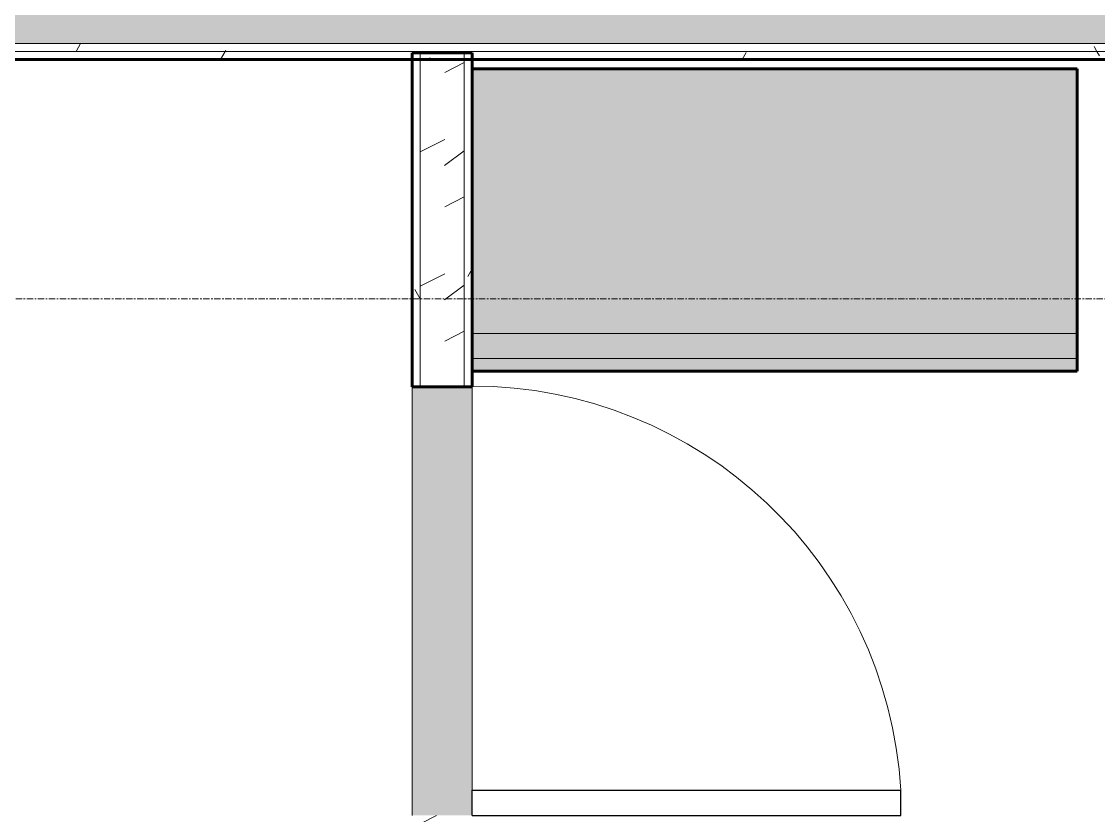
# Model space of a CAD drawing. Header units: inches. Extents: x -4169 to -1846, y 9706 to 12377.
# Drawn here: x -3648.1 to -3562.7, y 10775.2 to 10838.2 of the extents above; entities that cross this region are included whole.
import ezdxf

# ---------------------------------------------------------------- set-up
doc = ezdxf.new("R2010")
doc.units = ezdxf.units.IN
doc.header["$MEASUREMENT"] = 0
doc.linetypes.add('Grid Line 1_2_', pattern=[0.8749999999999999, 0.4999999999999999, -0.125, 0.125, -0.125])
for name, color, linetype, lineweight in [('0-1', 7, 'Continuous', 5), ('0-2', 10, 'Continuous', 18), ('A-DOOR-1', 7, 'Continuous', 9), ('A-DOOR-2', 50, 'Continuous', 30), ('A-WALL', 113, 'Continuous', 18), ('A-WALL-1', 8, 'Continuous', 5), ('A-WALL-2', 250, 'Continuous', 60), ('A-WALL-3', 10, 'Continuous', 18), ('A-WALL-PATT-1', 7, 'Continuous', 9), ('A-WALL-PATT-2', 253, 'Continuous', 9), ('A-WALL-PATT-4', 111, 'Continuous', 9), ('I-WALL-3', 2, 'Continuous', 60), ('Q-CASE-1', 253, 'Continuous', 9), ('Q-CASE-2', 250, 'Continuous', 60), ('Q-CASE-3', 7, 'Continuous', 9), ('S-GRID-1', 1, 'Grid Line 1_2_', 9)]:
    doc.layers.add(name, color=color, linetype=linetype, lineweight=lineweight)
pattern_1 = [(0, (0, 0), (20.48, 5.12), [0.845, -14.515, 0.845, -14.515, -81.92]), (0, (0, 0), (20.48, 5.12), [-30.72, 0.845, -29.875, 0.845, -14.515, -35.84]), (0, (0, 0), (20.48, 5.12), [-76.8, 0.845, -9.395, 0.845, -24.755]), (120, (7.68, 2.56), (-14.67405006737632, 15.1762002695053), [0.8449999999999999, -14.515, 0.8449999999999999, -14.515, -81.91999999999999]), (120, (7.68, 2.56), (-14.67405006737632, 15.1762002695053), [-30.72, 0.8449999999999999, -29.875, 0.8449999999999999, -14.515, -35.84]), (120, (7.68, 2.56), (-14.67405006737632, 15.1762002695053), [-76.79999999999998, 0.8449999999999999, -9.394999999999998, 0.8449999999999999, -24.755]), (240, (10.24, 12.8), (-5.805949932623669, -20.2962002695053), [0.845, -14.515, 0.845, -14.515, -81.92]), (240, (10.24, 12.8), (-5.805949932623669, -20.2962002695053), [-30.72, 0.845, -29.875, 0.845, -14.515, -35.84]), (240, (10.24, 12.8), (-5.805949932623669, -20.2962002695053), [-76.8, 0.845, -9.395, 0.845, -24.755])]

# ---------------------------------------------------------------- blocks, each defined once
blk = doc.blocks.new('OD_CW_Base Cabinet - OD_CW_Base Cabinet-2463387-ENLARGED RCP - 1ST FLOOR PLAN')
at = {"layer": 'Q-CASE-1'}
for points in [[(0.7377049180183518, 3.000000000010913), (48.7377049180296, 2.999999999985334), (48.73770491804085, 24.00000000001262), (0.7377049180296068, 24.0000000000382), (0.7377049180284131, 21.82530351610864)], [(47.62956291179977, 0.9999999999871391), (48.73770491802858, 0.9999999999864569), (48.73770491802969, 2.999999999984979), (0.7377049180184371, 3.000000000010558), (0.7377049180173286, 1.000000000012037), (13.86359487028409, 1.000000000005215)], [(47.62956291179926, -1.263344984181459e-11), (48.73770491802807, -1.331557086814428e-11), (48.73770491802858, 0.9999999999864569), (0.7377049180173286, 1.000000000012037), (0.737704918016817, 1.226396761921932e-11), (13.86359487028358, 5.442757355922359e-12)]]:
    blk.add_hatch(color=256, dxfattribs=at).paths.add_polyline_path(points, flags=0)
at = {"layer": 'Q-CASE-2'}
for p, q in [((48.7377049180328, 24.00000000000016), (0.7377049180327829, 24.00000000000016)), ((0.7377049180327883, 24.00000000000016), (0.7377049180327883, 1.225686219186177e-13)), ((48.7377049180328, 1.212363542890675e-13), (48.7377049180328, 24.00000000000016)), ((0.7377049180327883, 1.212363542890675e-13), (48.7377049180328, 1.212363542890675e-13))]:
    blk.add_line(p, q, dxfattribs=at)
at = {"layer": 'Q-CASE-3'}
for p, q in [((0.7377049180327488, 24.00000000000016), (0.7377049180327786, 2.999999999998593)), ((0.7377049180327488, 24.00000000000016), (48.73770491803274, 24.00000000000022)), ((48.73770491803278, 2.99999999999866), (48.73770491803274, 24.00000000000022)), ((0.7377049180327788, 2.999999999998578), (0.7377049180327816, 1.000000000000128)), ((0.7377049180327786, 2.999999999998592), (48.73770491803278, 2.99999999999866)), ((48.73770491803278, 1.000000000000196), (48.73770491803278, 2.999999999998646)), ((0.7377049180333184, 1.000000000000128), (0.7377049180333198, 1.27675647831885e-13)), ((0.7377049180333184, 1.000000000000128), (48.73770491803278, 1.000000000000196)), ((0.7377049180327816, 1.000000000000128), (48.73770491803278, 1.000000000000196)), ((48.73770491803278, 1.955464904677669e-13), (48.73770491803278, 1.000000000000196)), ((0.7377049180333198, 1.27750454303064e-13), (48.73770491803278, 1.955464904677669e-13))]:
    blk.add_line(p, q, dxfattribs=at)
blk = doc.blocks.new('Single-Flush - 34_ x 84_-1372840-ENLARGED RCP - 1ST FLOOR PLAN')
at = {"layer": 'A-DOOR-1'}
blk.add_arc((17.00000000000093, 2.374999999999438), 34.06659275674492, 93.36568699838679, 179.9999999999998, dxfattribs=at)
at = {"layer": 'A-DOOR-2'}
for p, q in [((14.99999999999999, 2.374999999999781), (14.99999999999999, 36.38283353955178)), ((17.00000000000093, 36.38283353955178), (14.99999999999999, 36.38283353955178)), ((17.00000000000093, 2.374999999999781), (17.00000000000093, 36.38283353955178)), ((17.00000000000093, 2.374999999999781), (14.99999999999999, 2.374999999999781))]:
    blk.add_line(p, q, dxfattribs=at)
blk = doc.blocks.new('CTR - 1st Phase - Unit Layouts_rvt-1-ENLARGED RCP - 1ST FLOOR PLAN')
at = {"layer": 'A-WALL-1'}
blk.add_hatch(color=256, dxfattribs=at).paths.add_polyline_path([(-3612.373736681321, 10775.19775442668), (-3612.373736681333, 10809.19775442668), (-3617.123736681321, 10809.19775442668), (-3617.123736681322, 10775.19775442668), (-3612.998736681322, 10775.19775442668)], flags=0)
at = {"layer": 'A-WALL-PATT-1'}
h = blk.add_hatch(dxfattribs=at)
h.set_pattern_fill('FP_1', color=256, style=0, pattern_type=2)
h.set_pattern_definition(pattern_1)
h.paths.add_polyline_path([(-3616.498736681325, 10714.21953158411), (-3616.498736681324, 10768.8528899027), (-3617.123736681323, 10768.8528899027), (-3617.123736681322, 10714.21953158411)], flags=0)
h.paths.add_polyline_path([(-3617.123736681322, 10773.6028899027), (-3616.498736681322, 10773.61677879159), (-3616.498736681322, 10775.19775442668), (-3617.123736681322, 10775.19775442668)], flags=0)
h.paths.add_polyline_path([(-3617.123736681321, 10809.19775442668), (-3616.498736681321, 10809.19775442668), (-3616.510726264247, 10835.18939611052), (-3617.123736681321, 10835.18939611052), (-3617.123736681321, 10811.44775442666)], flags=0)
h = blk.add_hatch(dxfattribs=at)
h.set_pattern_fill('FP_1', color=256, style=0, pattern_type=2)
h.set_pattern_definition(pattern_1)
h.paths.add_polyline_path([(-3612.373736681324, 10714.21953158411), (-3612.373736681322, 10768.8528899027), (-3612.998736681322, 10768.8528899027), (-3612.998736681322, 10714.21953158411)], flags=0)
h.paths.add_polyline_path([(-3612.373736681321, 10773.6028899027), (-3612.373736681321, 10775.19775442668), (-3612.998736681322, 10775.19775442668), (-3612.998736681322, 10773.6028899027)], flags=0)
h.paths.add_polyline_path([(-3612.373736681333, 10809.19775442668), (-3612.373736681333, 10835.18939611052), (-3612.998736681321, 10835.18939611052), (-3612.998736681321, 10809.19775442668)], flags=0)
at = {"layer": 'A-WALL-PATT-2'}
h = blk.add_hatch(dxfattribs=at)
h.set_pattern_fill('FP_2', color=256, style=0, pattern_type=2)
h.set_pattern_definition([(216.87, (4.265, 10.662), (31.98716190389133, 21.32545714244463), [5.331, -47.981]), (206.565, (10.662, 7.464), (-10.66247606731217, -10.66200980650436), [11.921, -11.921]), (198.435, (10.662, 2.132), (-21.3244936496746, -10.66258686177925), [6.743999999999999, -26.974])])
h.paths.add_polyline_path([(-3616.498736681325, 10713.59453158411), (-3612.998736681322, 10713.59453158411), (-3612.998736681322, 10768.8528899027), (-3616.498736681324, 10768.8528899027), (-3616.498736681325, 10714.09199351305)], flags=0)
h.paths.add_polyline_path([(-3616.498736681322, 10773.6028899027), (-3612.998736681322, 10773.6028899027), (-3612.998736681322, 10775.19775442668), (-3616.498736681322, 10775.19775442668)], flags=0)
h.paths.add_polyline_path([(-3612.998736681321, 10809.19775442668), (-3612.998736681321, 10835.18939611052), (-3616.49873668132, 10835.18939611052), (-3616.498736681321, 10809.19775442668)], flags=0)
at = {"layer": 'A-WALL-2'}
for p, q in [((-3617.123736681317, 10809.19775442667), (-3617.123736681315, 10835.69775442667)), ((-3617.123736681315, 10835.69775442667), (-3612.373736681315, 10835.69775442667)), ((-3612.373736681315, 10835.69775442667), (-3612.373736681315, 10834.44775442665)), ((-3612.373736681317, 10810.44775442665), (-3612.373736681317, 10809.19775442667)), ((-3612.373736681317, 10809.19775442667), (-3617.123736681317, 10809.19775442667))]:
    blk.add_line(p, q, dxfattribs=at)
at = {"layer": 'A-WALL-3'}
for p, q in [((-3616.498736681315, 10835.69775442667), (-3616.498736681317, 10809.19775442667)), ((-3612.998736681315, 10835.69775442667), (-3612.998736681317, 10809.19775442667)), ((-3617.123736681317, 10809.19775442667), (-3617.123736681318, 10775.19775442667)), ((-3612.373736681318, 10775.19775442667), (-3612.373736681317, 10809.19775442667))]:
    blk.add_line(p, q, dxfattribs=at)
at = {"layer": '0-2'}
blk.add_blockref('OD_CW_Base Cabinet - OD_CW_Base Cabinet-2463387-ENLARGED RCP - 1ST FLOOR PLAN', (-3613.111441599349, 10810.44775442665), dxfattribs=at)
at = {"layer": '0-2', "rotation": 269.9999999999977}
blk.add_blockref('Single-Flush - 34_ x 84_-1372840-ENLARGED RCP - 1ST FLOOR PLAN', (-3614.748736681317, 10792.19775442667), dxfattribs=at)
blk = doc.blocks.new('CTR - 1st Phase - Shell_rvt-1-ENLARGED RCP - 1ST FLOOR PLAN')
at = {"layer": 'S-GRID-1'}
blk.add_line((-1846.456384802924, 10816.18939611052), (-4136.464459160494, 10816.18939611053), dxfattribs=at)

msp = doc.modelspace()

# ---------------------------------------------------------------- hatches: boundary and pattern name
at = {"layer": 'A-WALL-PATT-4'}
h = msp.add_hatch(dxfattribs=at)
h.set_pattern_fill('FP_12', color=256, style=0, pattern_type=2)
h.set_pattern_definition([(161.57, (0.32, 0.32), (-2.560496184573631, -0.0005373861552858683), [0, -18.214, 2.022, 0]), (18.43, (-0.32, 0.32), (-2.560496184573631, 0.0005373861552860904), [0, -18.214, 2.022, 0]), (108.43, (0.32, 0.32), (1.279220909290681, -6.400876726295667), [6.069999999999999, -14.166]), (71.57, (-0.32, 0.32), (1.279220909290681, 6.400876726295667), [6.07, -14.166])])
h.paths.add_polyline_path([(-3531.715910646034, 10836.43939611052), (-3486.673736679718, 10836.43939611052), (-3486.673736679718, 10839.93939611053), (-3822.723736679685, 10839.93939611053), (-3822.723736679685, 10836.43939611053), (-3558.059381039652, 10836.43939611053)], flags=0)
h = msp.add_hatch(dxfattribs=at)
h.set_pattern_fill('FP_1', color=256, style=0, pattern_type=2)
h.set_pattern_definition(pattern_1)
h.paths.add_polyline_path([(-3490.007749492773, 10835.81439611053), (-3487.298736679718, 10835.81439611053), (-3487.298736679718, 10836.43939611052), (-3822.723736679685, 10836.43939611053), (-3822.723736679685, 10835.81439611053), (-3497.949942604519, 10835.81439611053)], flags=0)
h = msp.add_hatch(dxfattribs=at)
h.set_pattern_fill('FP_1', color=256, style=0, pattern_type=2)
h.set_pattern_definition(pattern_1)
h.paths.add_polyline_path([(-3556.349958230588, 10835.18939611052), (-3487.923736679718, 10835.18939611052), (-3487.923736679718, 10835.81439611053), (-3822.723736679685, 10835.81439611053), (-3822.723736679685, 10835.18939611053), (-3557.479911994606, 10835.18939611052)], flags=0)

# ---------------------------------------------------------------- linework, layer by layer
at = {"layer": 'A-WALL'}
for p, q in [((-3822.723736679681, 10836.43939611052), (-3486.673736679714, 10836.43939611051)), ((-3822.723736679681, 10835.81439611052), (-3487.298736679715, 10835.81439611051))]:
    msp.add_line(p, q, dxfattribs=at)
at = {"layer": 'I-WALL-3'}
msp.add_line((-3487.923736679714, 10835.18939611051), (-3822.723736679681, 10835.18939611052), dxfattribs=at)

# ---------------------------------------------------------------- block references
at = {"layer": '0-1'}
for name in ['CTR - 1st Phase - Shell_rvt-1-ENLARGED RCP - 1ST FLOOR PLAN', 'CTR - 1st Phase - Unit Layouts_rvt-1-ENLARGED RCP - 1ST FLOOR PLAN']:
    msp.add_blockref(name, (0, 0), dxfattribs=at)

doc.saveas('drawing.dxf')
